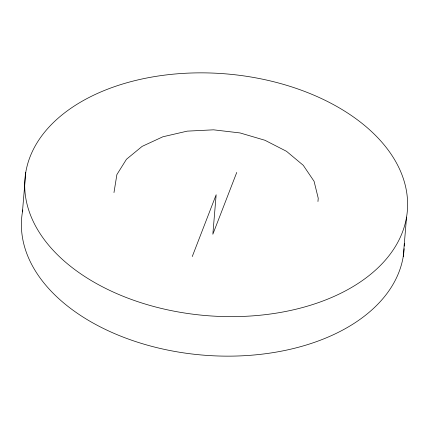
<?xml version="1.0" encoding="UTF-8"?>
<svg xmlns="http://www.w3.org/2000/svg" width="429" height="429" viewBox="0 0 429 429"><rect width="100%" height="100%" fill="white"/><g stroke="black" fill="none" stroke-linecap="round" stroke-linejoin="round"><path stroke-width="0.64" d="M22.447 211.899L25.767 172.388M113.975 192.583L116.886 174.582L126.458 159.272L142.138 146.38L162.864 136.787L187.221 131.14L213.556 129.826L240.063 132.942L264.94 140.267L286.497 151.303L303.255 165.299L314.082 181.306L318.232 198.225L317.959 201.517M403.233 256.612L406.553 217.101A191.86 121.257 4.8 0 0 138.406 79.794A191.86 121.257 4.8 0 0 103.523 287.344A191.86 121.257 4.8 0 0 406.553 217.101M192.256 256.553L216.157 194.745L212.843 234.255L236.744 172.447M404.139 248.723A191.86 121.257 4.8 0 1 197.383 354.595A191.86 121.257 4.8 0 1 22.807 209.942M404.295 243.431A191.86 121.257 4.8 0 1 404.263 246.08"/></g></svg>
